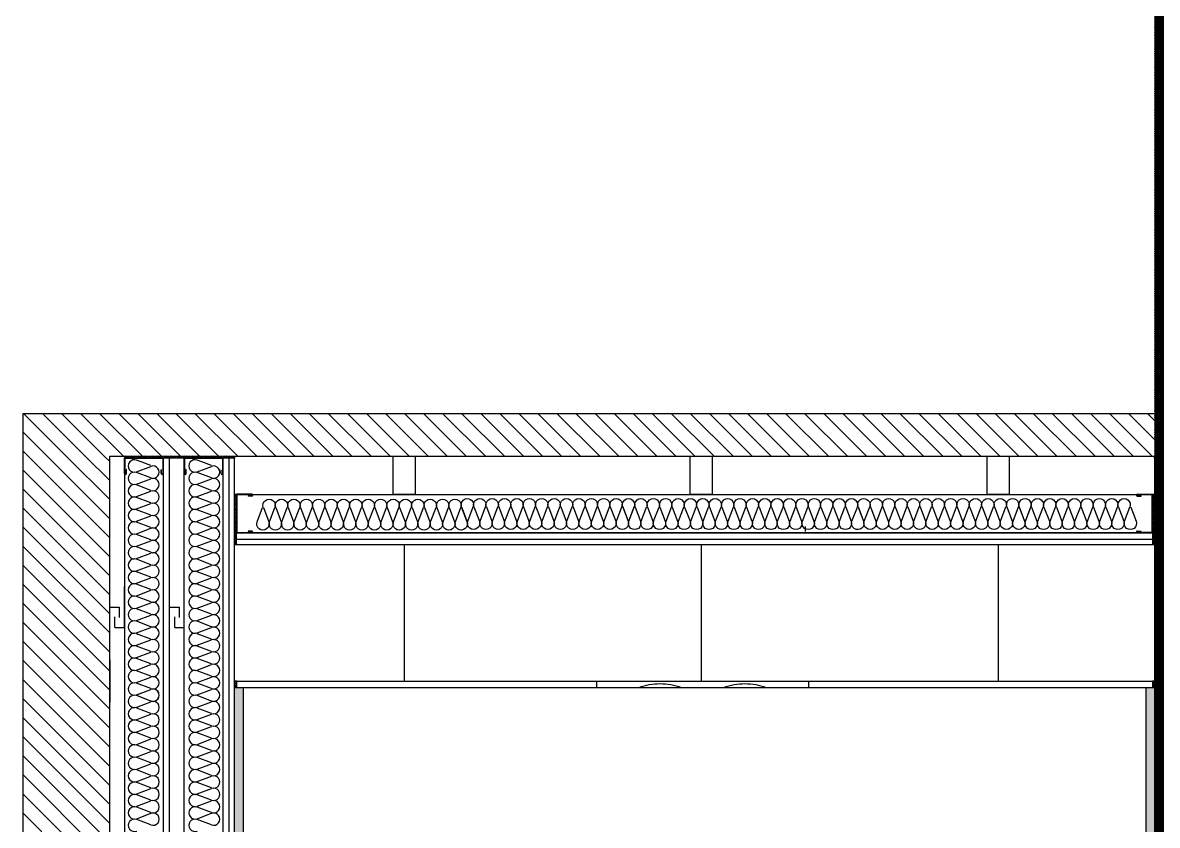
# Model space of a CAD drawing. Header units: millimetres. Extents: x 10 to 76.1, y 10 to 63.5.
# Drawn here: x 10 to 12.674, y 12.39 to 14.282 of the extents above; entities that cross this region are included whole.
import ezdxf

# ---------------------------------------------------------------- set-up
doc = ezdxf.new("R2010")
doc.units = ezdxf.units.MM
doc.linetypes.add('CONTINUA', pattern=[0])
doc.linetypes.add('LÍNEAS_OCULTAS', pattern=[9.525, 6.35, -3.175])
for name, color, linetype in [('CUATRO', 1, 'CONTINUA'), ('durlok', 3, 'Continuous'), ('lana de vidrio', 2, 'Continuous'), ('PERFILES', 2, 'Continuous'), ('Relleno', 9, 'Continuous')]:
    doc.layers.add(name, color=color, linetype=linetype)
pattern_1 = [(45, (-5, -61.920988), (-0.02245064, 0.02245064), [])]
pattern_2 = [(135, (0, -13.7664086), (-0.00224506403, -0.00224506403), [])]

# ---------------------------------------------------------------- blocks, each defined once
blk = doc.blocks.new('LP1-1')
at = {"layer": 'PERFILES'}
for p, q in [((-0.0964, 0.0391), (-0.0964, -0.0431)), ((0.1114, 0.0388), (0.1114, -0.0431)), ((0.0596, -0.0414), (0.0601, -0.0414)), ((0.0596, -0.0431), (0.0601, -0.0431))]:
    blk.add_line(p, q, dxfattribs=at)
at = {"layer": 'PERFILES', "color": 2}
for p, q in [((-0.0949, -0.0414), (-0.0949, 0.0386)), ((-0.0879, 0.0386), (-0.0879, 0.0185)), ((-0.0879, 0.0185), (-0.0865, 0.0185)), ((-0.0865, 0.0383), (-0.0865, 0.0185)), ((0.1015, 0.0396), (0.1015, 0.0184)), ((0.1015, 0.0184), (0.1032, 0.0184)), ((0.1032, 0.0392), (0.1032, 0.0184)), ((0.1096, -0.0414), (0.1096, 0.0392)), ((-0.0964, -0.0431), (-0.063, -0.0431)), ((-0.0949, -0.0414), (-0.063, -0.0414)), ((-0.063, -0.0414), (0.0596, -0.0414)), ((-0.063, -0.0431), (0.0596, -0.0431)), ((0.0601, -0.0414), (0.1096, -0.0414)), ((0.0601, -0.0431), (0.1114, -0.0431))]:
    blk.add_line(p, q, dxfattribs=at)
for centre, radius, start, end in [((-0.0914, 0.0387), 0.00497, 355.45799, 174.57688), ((-0.0914, 0.0385), 0.00349, 0.9781, 180.22008), ((0.1065, 0.0392), 0.00497, 355.45799, 174.57688), ((0.1064, 0.039), 0.00319, 3.69817, 175.10965)]:
    blk.add_arc(centre, radius, start, end, dxfattribs=at)

msp = doc.modelspace()

# ---------------------------------------------------------------- hatches: boundary and pattern name
h = msp.add_hatch()
h.set_pattern_fill('ANSI31', color=256, scale=0.001, angle=90)
h.set_pattern_definition(pattern_2)
edge = h.paths.add_edge_path()
edge.add_line((12.6675, 10.105), (12.94, 10.105))
edge.add_line((12.6675, 10.105), (12.6675, 10.1))
edge.add_line((12.6675, 23.8664), (12.94, 23.8664))
edge.add_line((12.94, 10.105), (12.94, 10.1))
h = msp.add_hatch()
h.set_pattern_fill('ANSI31', color=256, scale=0.001, angle=90)
h.set_pattern_definition([(135, (0, -10.6114086), (-0.00224506403, -0.00224506403), [])])
edge = h.paths.add_edge_path()
edge.add_line((12.6675, 10.105), (12.94, 10.105))
edge.add_line((12.6675, 10.105), (12.6675, 10.1))
edge.add_line((12.6675, 23.8664), (12.94, 23.8664))
edge.add_line((12.94, 10.105), (12.94, 10.1))
at = {"linetype": 'Continuous', "extrusion": (0, 0, -1)}
h = msp.add_hatch(dxfattribs=at)
h.set_pattern_fill('ANSI31', color=8, scale=0.01, style=0)
h.set_pattern_definition(pattern_1)
h.paths.add_polyline_path([(-10, 13.26), (-10, 13.36), (-19.68, 13.36), (-19.68, 13.26)])
h = msp.add_hatch(dxfattribs=at)
h.set_pattern_fill('ANSI31', color=8, scale=0.01, style=0)
h.set_pattern_definition(pattern_1)
h.paths.add_polyline_path([(-10, 10.1), (-10, 13.26), (-10.205, 13.26), (-10.205, 10.1)])
h.paths.add_polyline_path([(-19.68, 13.26), (-19.68, 10.1), (-19.475, 10.1), (-19.475, 13.26)])
h = msp.add_hatch()
h.set_pattern_fill('ANSI31', color=256, scale=0.001, angle=90)
h.set_pattern_definition(pattern_2)
h.paths.add_polyline_path([(10.24, 13.26), (10.24, 13.255), (10.4992, 13.255), (10.4992, 13.26)])
h = msp.add_hatch()
h.set_pattern_fill('ANSI31', color=256, scale=0.001, angle=90)
h.set_pattern_definition([(135, (-2e-15, -10.7514085), (-0.00224506403, -0.00224506403), [])])
h.paths.add_polyline_path([(10.4992, 13.0516), (10.5042, 13.0516), (10.5043, 13.17), (10.4993, 13.17)])
h = msp.add_hatch()
h.set_pattern_fill('ANSI31', color=256, scale=0.001, angle=90)
h.set_pattern_definition([(135, (2.1632733, -10.7514085), (-0.00224506403, -0.00224506403), [])])
h.paths.add_polyline_path([(12.6625, 13.0516), (12.6675, 13.0516), (12.6675, 13.17), (12.6625, 13.17)])
h = msp.add_hatch()
h.set_pattern_fill('ANSI31', color=256, scale=0.001, angle=90)
h.set_pattern_definition([(135, (4e-15, -11.1864086), (-0.00224506403, -0.00224506403), [])])
h.paths.add_polyline_path([(10.4993, 12.715), (10.5043, 12.715), (10.5043, 12.73), (10.4993, 12.73)])
h = msp.add_hatch()
h.set_pattern_fill('ANSI31', color=256, scale=0.001, angle=90)
h.set_pattern_definition([(135, (2.1632404, -11.1864086), (-0.00224506403, -0.00224506403), [])])
h.paths.add_polyline_path([(12.6625, 12.715), (12.6675, 12.715), (12.6675, 12.73), (12.6625, 12.73)])
at = {"layer": 'Relleno'}
h = msp.add_hatch(dxfattribs=at)
h.set_pattern_fill('DOTS', color=256, scale=0.005, angle=90)
h.paths.add_polyline_path([(12.6675, 10.155), (12.6475, 10.155), (12.6475, 12.715), (12.6675, 12.715)])
h.paths.add_polyline_path([(12.96, 10.155), (12.94, 10.155), (12.94, 12.715), (12.96, 12.715)])
h.paths.add_polyline_path([(19.1807, 10.155), (19.1607, 10.155), (19.1607, 12.715), (19.1807, 12.715)])
h.paths.add_polyline_path([(36.6306, 10.155), (36.6506, 10.155), (36.6506, 12.7366), (36.6306, 12.7366)])
h.paths.add_polyline_path([(42.8514, 10.155), (42.8714, 10.155), (42.8714, 11.1), (42.8514, 11.1)])
h.paths.add_polyline_path([(43.1439, 10.155), (43.1639, 10.155), (43.1639, 11.1), (43.1439, 11.1)])
h.paths.add_polyline_path([(43.1439, 12.1), (43.1639, 12.1), (43.1639, 12.7366), (43.1439, 12.7366)])
h.paths.add_polyline_path([(42.8514, 12.1), (42.8714, 12.1), (42.8714, 12.7366), (42.8514, 12.7366)])
h.paths.add_polyline_path([(45.2921, 10.155), (45.3121, 10.155), (45.3121, 12.7366), (45.2921, 12.7366)])
h.paths.add_polyline_path([(36.8806, 25.5073), (36.9006, 25.5073), (36.9006, 22.9473), (36.8806, 22.9473)])
h.paths.add_polyline_path([(44.119, 23.9523), (44.139, 23.9523), (44.139, 22.9473), (44.119, 22.9473)])
h.paths.add_polyline_path([(44.1192, 24.8923), (44.1392, 24.8923), (44.1392, 25.1489), (44.1192, 25.1489)])
h.paths.add_polyline_path([(12.6675, 23.9214), (12.6475, 23.9214), (12.6475, 24.8664), (12.6675, 24.8664)])
h.paths.add_polyline_path([(12.6475, 25.8664), (12.6675, 25.8664), (12.6675, 26.4814), (12.6475, 26.4814)])
h = msp.add_hatch(dxfattribs=at)
h.set_pattern_fill('DOTS', color=256, scale=0.005, angle=90)
h.paths.add_polyline_path([(10.5192, 10.155), (10.4992, 10.155), (10.4992, 12.715), (10.5192, 12.715)])

# ---------------------------------------------------------------- linework, layer by layer
at = {"linetype": 'Continuous', "extrusion": (0, 1, 0)}
for p, q in [((10, 13.36), (10, 13.26)), ((19.68, 13.36), (10, 13.36)), ((10, 13.26), (10, 10.1)), ((10.205, 10.1), (10.205, 13.26)), ((10.205, 13.26), (19.475, 13.26)), ((10.205, 12.78), (10.205, 12.68))]:
    msp.add_line(p, q, dxfattribs=at)
at = {"linetype": 'Continuous', "extrusion": (-9.75795e-32, -4.64758e-31, -1)}
msp.add_line((19.68, 13.36), (10, 13.36), dxfattribs=at)
at = {"linetype": 'Continuous', "extrusion": (-3.06946e-32, 4.74621e-31, -1)}
msp.add_line((10.205, 10.1), (10.205, 13.26), dxfattribs=at)
for p, q in [((10.24, 13.26), (10.24, 13.255)), ((10.4992, 13.255), (10.24, 13.255)), ((10.4992, 13.26), (10.4992, 13.255)), ((12.6675, 13.255), (12.6675, 13.26)), ((12.6675, 13.255), (12.695, 13.255)), ((12.9125, 13.255), (12.6675, 13.255)), ((10.8988, 13.0516), (10.8988, 12.73)), ((11.5988, 13.0516), (11.5988, 12.73)), ((12.2988, 13.0516), (12.2988, 12.73)), ((10.4992, 12.73), (12.6675, 12.73)), ((10.4992, 12.715), (12.6675, 12.715))]:
    msp.add_line(p, q)
at = {"color": 3}
for p, q in [((10.8418, 13.26), (10.9558, 13.26)), ((11.5418, 13.26), (11.6558, 13.26)), ((12.2418, 13.26), (12.3558, 13.26)), ((10.24, 12.8564), (10.24, 12.9524)), ((10.3809, 12.8564), (10.3809, 12.9524)), ((10.205, 12.8084), (10.205, 12.9044)), ((10.205, 12.9044), (10.2275, 12.9044)), ((10.2275, 12.9044), (10.2275, 12.8794)), ((10.3459, 12.8084), (10.3459, 12.9044)), ((10.3459, 12.9044), (10.3684, 12.9044)), ((10.3684, 12.9044), (10.3684, 12.8794)), ((10.2175, 12.8564), (10.2175, 12.8814)), ((10.3584, 12.8564), (10.3584, 12.8814)), ((10.2175, 12.8564), (10.24, 12.8564)), ((10.3584, 12.8564), (10.3809, 12.8564))]:
    msp.add_line(p, q, dxfattribs=at)
at = {"color": 3, "linetype": 'LÍNEAS_OCULTAS', "extrusion": (0, 1, 0)}
for p, q in [((11.352, 12.73), (11.352, 12.715)), ((11.852, 12.73), (11.852, 12.715))]:
    msp.add_line(p, q, dxfattribs=at)
at = {"color": 3}
for points in [[(10.8728, 13.26), (10.9247, 13.26), (10.9247, 13.17), (10.8728, 13.17)], [(11.5728, 13.26), (11.6247, 13.26), (11.6247, 13.17), (11.5728, 13.17)], [(12.2728, 13.26), (12.3247, 13.26), (12.3247, 13.17), (12.2728, 13.17)]]:
    msp.add_lwpolyline(points, close=True, dxfattribs=at)
for points in [[(10.4992, 13.0516), (10.5042, 13.0516), (10.5043, 13.17), (10.4993, 13.17)], [(12.6625, 13.0516), (12.6675, 13.0516), (12.6675, 13.17), (12.6625, 13.17)], [(10.4993, 12.715), (10.5043, 12.715), (10.5043, 12.73), (10.4993, 12.73)], [(12.6625, 12.715), (12.6675, 12.715), (12.6675, 12.73), (12.6625, 12.73)]]:
    msp.add_lwpolyline(points, close=True)
at = {"color": 1}
for points in [[(10.5192, 10.155), (10.4992, 10.155), (10.4992, 12.715), (10.5192, 12.715)], [(12.6675, 10.155), (12.6475, 10.155), (12.6475, 12.715), (12.6675, 12.715)]]:
    msp.add_lwpolyline(points, close=True, dxfattribs=at)
at = {"color": 3, "linetype": 'LÍNEAS_OCULTAS', "extrusion": (0, 0, -1)}
for centre in [(-11.502, 12.5766), (-11.702, 12.5766)]:
    msp.add_arc(centre, 0.1472, 70.1363, 109.8637, dxfattribs=at)
at = {"layer": 'CUATRO', "color": 1}
msp.add_line((11.8441, 13.0944), (11.8441, 13.0824), dxfattribs=at)
at = {"layer": 'durlok', "linetype": 'Continuous', "extrusion": (0, 1, 0)}
for p, q in [((10.24, 13.255), (10.24, 10.1057)), ((10.3309, 13.255), (10.3309, 10.1057)), ((10.3459, 10.105), (10.3459, 13.255)), ((10.3809, 10.1057), (10.3809, 13.255)), ((10.4717, 13.255), (10.4717, 10.1058)), ((10.4993, 10.105), (10.4992, 13.255)), ((12.6675, 13.255), (12.6675, 12.1))]:
    msp.add_line(p, q, dxfattribs=at)
at = {"layer": 'durlok'}
for p, q in [((10.3459, 10.105), (10.3459, 13.255)), ((10.4867, 10.105), (10.4867, 13.255)), ((10.5042, 13.17), (12.6625, 13.17)), ((10.5042, 13.0791), (12.6625, 13.0791)), ((10.5042, 13.0641), (12.6625, 13.0641))]:
    msp.add_line(p, q, dxfattribs=at)
at = {"layer": 'durlok', "linetype": 'Continuous', "extrusion": (1, -1.83697e-16, 0)}
for p, q in [((12.6625, 13.0791), (10.5042, 13.0791)), ((10.5042, 13.0516), (12.6625, 13.0516))]:
    msp.add_line(p, q, dxfattribs=at)
at = {"layer": 'lana de vidrio', "color": 2}
for p, q in [((10.2792, 13.2464), (10.2684, 13.2505)), ((10.2684, 13.2232), (10.3018, 13.2359)), ((10.3018, 13.2378), (10.2792, 13.2464)), ((10.422, 13.2464), (10.4112, 13.2505)), ((10.4112, 13.2232), (10.4446, 13.2359)), ((10.4446, 13.2378), (10.422, 13.2464)), ((10.3018, 13.2086), (10.2684, 13.2213)), ((10.4446, 13.2086), (10.4112, 13.2213)), ((10.2684, 13.194), (10.3018, 13.2067)), ((10.3018, 13.1794), (10.2684, 13.1921)), ((10.4112, 13.194), (10.4446, 13.2067)), ((10.4446, 13.1794), (10.4112, 13.1921)), ((10.2684, 13.1648), (10.3018, 13.1775)), ((10.3018, 13.1502), (10.2684, 13.1629)), ((10.4112, 13.1648), (10.4446, 13.1775)), ((10.4446, 13.1502), (10.4112, 13.1629)), ((10.2684, 13.1356), (10.3018, 13.1483)), ((10.3018, 13.121), (10.2684, 13.1337)), ((10.4112, 13.1356), (10.4446, 13.1483)), ((10.4446, 13.121), (10.4112, 13.1337)), ((10.2684, 13.1064), (10.3018, 13.1191)), ((10.3018, 13.0918), (10.2684, 13.1045)), ((10.4112, 13.1064), (10.4446, 13.1191)), ((10.4446, 13.0918), (10.4112, 13.1045)), ((10.2684, 13.0772), (10.3018, 13.0899)), ((10.3018, 13.0626), (10.2684, 13.0753)), ((10.4112, 13.0772), (10.4446, 13.0899)), ((10.4446, 13.0626), (10.4112, 13.0753)), ((10.2684, 13.048), (10.3018, 13.0607)), ((10.4112, 13.048), (10.4446, 13.0607)), ((10.3018, 13.0334), (10.2684, 13.0461)), ((10.2684, 13.0188), (10.3018, 13.0315)), ((10.4446, 13.0334), (10.4112, 13.0461)), ((10.4112, 13.0188), (10.4446, 13.0315)), ((10.3018, 13.0042), (10.2684, 13.0169)), ((10.2684, 12.9896), (10.3018, 13.0023)), ((10.4446, 13.0042), (10.4112, 13.0169)), ((10.4112, 12.9896), (10.4446, 13.0023)), ((10.3018, 12.975), (10.2684, 12.9877)), ((10.2684, 12.9604), (10.3018, 12.9731)), ((10.4446, 12.975), (10.4112, 12.9877)), ((10.4112, 12.9604), (10.4446, 12.9731)), ((10.3018, 12.9457), (10.2684, 12.9584)), ((10.2684, 12.9311), (10.3018, 12.9438)), ((10.4446, 12.9457), (10.4112, 12.9584)), ((10.4112, 12.9311), (10.4446, 12.9438)), ((10.3018, 12.9165), (10.2684, 12.9292)), ((10.2684, 12.9019), (10.3018, 12.9146)), ((10.4446, 12.9165), (10.4112, 12.9292)), ((10.4112, 12.9019), (10.4446, 12.9146)), ((10.3018, 12.8873), (10.2684, 12.9)), ((10.4446, 12.8873), (10.4112, 12.9)), ((10.2684, 12.8727), (10.3018, 12.8854)), ((10.3018, 12.8581), (10.2684, 12.8708)), ((10.4112, 12.8727), (10.4446, 12.8854)), ((10.4446, 12.8581), (10.4112, 12.8708)), ((10.2684, 12.8435), (10.3018, 12.8562)), ((10.3018, 12.8289), (10.2684, 12.8416)), ((10.4112, 12.8435), (10.4446, 12.8562)), ((10.4446, 12.8289), (10.4112, 12.8416)), ((10.2684, 12.8143), (10.3018, 12.827)), ((10.3018, 12.7997), (10.2684, 12.8124)), ((10.4112, 12.8143), (10.4446, 12.827)), ((10.4446, 12.7997), (10.4112, 12.8124)), ((10.2684, 12.7851), (10.3018, 12.7978)), ((10.3018, 12.7705), (10.2684, 12.7832)), ((10.4112, 12.7851), (10.4446, 12.7978)), ((10.4446, 12.7705), (10.4112, 12.7832)), ((10.2684, 12.7559), (10.3018, 12.7686)), ((10.3018, 12.7413), (10.2684, 12.754)), ((10.4112, 12.7559), (10.4446, 12.7686)), ((10.4446, 12.7413), (10.4112, 12.754)), ((10.2684, 12.7267), (10.3018, 12.7394)), ((10.4112, 12.7267), (10.4446, 12.7394)), ((10.3018, 12.7121), (10.2684, 12.7248)), ((10.2684, 12.6975), (10.3018, 12.7102)), ((10.2687, 12.6975), (10.3021, 12.7102)), ((10.4446, 12.7121), (10.4112, 12.7248)), ((10.4112, 12.6975), (10.4446, 12.7102)), ((10.4114, 12.6975), (10.4449, 12.7102)), ((10.3018, 12.6829), (10.2684, 12.6956)), ((10.3021, 12.6829), (10.2687, 12.6956)), ((10.2687, 12.6683), (10.3021, 12.681)), ((10.4446, 12.6829), (10.4112, 12.6956)), ((10.4449, 12.6829), (10.4114, 12.6956)), ((10.4114, 12.6683), (10.4449, 12.681)), ((10.3021, 12.6537), (10.2687, 12.6664)), ((10.2687, 12.6391), (10.3021, 12.6518)), ((10.4449, 12.6537), (10.4114, 12.6664)), ((10.4114, 12.6391), (10.4449, 12.6518)), ((10.3021, 12.6245), (10.2687, 12.6372)), ((10.2687, 12.6099), (10.3021, 12.6226)), ((10.4449, 12.6245), (10.4114, 12.6372)), ((10.4114, 12.6099), (10.4449, 12.6226)), ((10.3021, 12.5953), (10.2687, 12.608)), ((10.4449, 12.5953), (10.4114, 12.608)), ((10.2687, 12.5807), (10.3021, 12.5934)), ((10.3021, 12.5661), (10.2687, 12.5788)), ((10.4114, 12.5807), (10.4449, 12.5934)), ((10.4449, 12.5661), (10.4114, 12.5788)), ((10.2687, 12.5515), (10.3021, 12.5642)), ((10.3021, 12.5369), (10.2687, 12.5496)), ((10.4114, 12.5515), (10.4449, 12.5642)), ((10.4449, 12.5369), (10.4114, 12.5496)), ((10.2687, 12.5223), (10.3021, 12.535)), ((10.3021, 12.5077), (10.2687, 12.5204)), ((10.4114, 12.5223), (10.4449, 12.535)), ((10.4449, 12.5077), (10.4114, 12.5204)), ((10.2687, 12.4931), (10.3021, 12.5058)), ((10.3021, 12.4785), (10.2687, 12.4912)), ((10.4114, 12.4931), (10.4449, 12.5058)), ((10.4449, 12.4785), (10.4114, 12.4912)), ((10.2687, 12.4639), (10.3021, 12.4766)), ((10.3021, 12.4493), (10.2687, 12.462)), ((10.4114, 12.4639), (10.4449, 12.4766)), ((10.4449, 12.4493), (10.4114, 12.462)), ((10.2687, 12.4347), (10.3021, 12.4474)), ((10.4114, 12.4347), (10.4449, 12.4474)), ((10.3021, 12.4201), (10.2687, 12.4328)), ((10.2687, 12.4055), (10.3021, 12.4182)), ((10.4449, 12.4201), (10.4114, 12.4328)), ((10.4114, 12.4055), (10.4449, 12.4182)), ((10.3021, 12.3909), (10.2687, 12.4036)), ((10.4449, 12.3909), (10.4114, 12.4036))]:
    msp.add_line(p, q, dxfattribs=at)
at = {"layer": 'lana de vidrio', "color": 2, "extrusion": (-1.22465e-16, 0, -1)}
for p, q in [((10.5525, 13.1055), (10.5652, 13.1389)), ((10.5671, 13.1389), (10.5798, 13.1055)), ((10.5817, 13.1055), (10.5944, 13.1389)), ((10.5963, 13.1389), (10.609, 13.1055)), ((10.6109, 13.1055), (10.6236, 13.1389)), ((10.6255, 13.1389), (10.6382, 13.1055)), ((10.6401, 13.1055), (10.6528, 13.1389)), ((10.6547, 13.1389), (10.6674, 13.1055)), ((10.6693, 13.1055), (10.682, 13.1389)), ((10.6839, 13.1389), (10.6966, 13.1055)), ((10.6985, 13.1055), (10.7112, 13.1389)), ((10.7131, 13.1389), (10.7258, 13.1055)), ((10.7277, 13.1055), (10.7404, 13.1389)), ((10.7423, 13.1389), (10.755, 13.1055)), ((10.7569, 13.1055), (10.7696, 13.1389)), ((10.7715, 13.1389), (10.7842, 13.1055)), ((10.7861, 13.1055), (10.7988, 13.1389)), ((10.8007, 13.1389), (10.8134, 13.1055)), ((10.8153, 13.1055), (10.828, 13.1389)), ((10.8299, 13.1389), (10.8426, 13.1055)), ((10.8445, 13.1055), (10.8572, 13.1389)), ((10.8591, 13.1389), (10.8718, 13.1055)), ((10.8737, 13.1055), (10.8864, 13.1389)), ((10.8883, 13.1389), (10.901, 13.1055)), ((10.9029, 13.1055), (10.9156, 13.1389)), ((10.9175, 13.1389), (10.9302, 13.1055)), ((10.9321, 13.1055), (10.9448, 13.1389)), ((10.9467, 13.1389), (10.9594, 13.1055)), ((10.9613, 13.1055), (10.974, 13.1389)), ((10.9759, 13.1389), (10.9886, 13.1055)), ((10.9905, 13.1055), (11.0032, 13.1389)), ((11.0051, 13.1389), (11.0178, 13.1055)), ((11.0197, 13.1055), (11.0324, 13.1389)), ((11.0343, 13.1402), (11.0429, 13.1176)), ((11.0343, 13.1389), (11.0429, 13.1163)), ((11.0489, 13.1068), (11.0616, 13.1402)), ((11.0635, 13.1402), (11.0762, 13.1068)), ((11.0781, 13.1068), (11.0908, 13.1402)), ((11.0927, 13.1402), (11.1054, 13.1068)), ((11.1073, 13.1068), (11.12, 13.1402)), ((11.1219, 13.1402), (11.1346, 13.1068)), ((11.1365, 13.1068), (11.1492, 13.1402)), ((11.1511, 13.1402), (11.1638, 13.1068)), ((11.1657, 13.1068), (11.1784, 13.1402)), ((11.1803, 13.1402), (11.193, 13.1068)), ((11.1949, 13.1068), (11.2076, 13.1402)), ((11.2095, 13.1402), (11.2222, 13.1068)), ((11.2241, 13.1068), (11.2368, 13.1402)), ((11.2387, 13.1402), (11.2514, 13.1068)), ((11.2533, 13.1068), (11.266, 13.1402)), ((11.2679, 13.1402), (11.2806, 13.1068)), ((11.2825, 13.1068), (11.2952, 13.1402)), ((11.2971, 13.1402), (11.3098, 13.1068)), ((11.3117, 13.1068), (11.3244, 13.1402)), ((11.3263, 13.1402), (11.339, 13.1068)), ((11.3409, 13.1068), (11.3536, 13.1402)), ((11.3555, 13.1402), (11.3682, 13.1068)), ((11.3701, 13.1068), (11.3828, 13.1402)), ((11.3847, 13.1402), (11.3974, 13.1068)), ((11.3993, 13.1068), (11.412, 13.1402)), ((11.4139, 13.1402), (11.4266, 13.1068)), ((11.4139, 13.14), (11.4266, 13.1065)), ((11.4285, 13.1068), (11.4412, 13.1402)), ((11.4285, 13.1065), (11.4412, 13.14)), ((11.4431, 13.14), (11.4558, 13.1065)), ((11.4577, 13.1065), (11.4704, 13.14)), ((11.4723, 13.14), (11.485, 13.1065)), ((11.4869, 13.1065), (11.4996, 13.14)), ((11.5015, 13.14), (11.5142, 13.1065)), ((11.5161, 13.1065), (11.5288, 13.14)), ((11.5307, 13.14), (11.5434, 13.1065)), ((11.5453, 13.1065), (11.558, 13.14)), ((11.5599, 13.14), (11.5726, 13.1065)), ((11.5745, 13.1065), (11.5872, 13.14)), ((11.5891, 13.14), (11.6018, 13.1065)), ((11.6037, 13.1065), (11.6164, 13.14)), ((11.6183, 13.14), (11.631, 13.1065)), ((11.6329, 13.1065), (11.6456, 13.14)), ((11.6475, 13.14), (11.6602, 13.1065)), ((11.6621, 13.1065), (11.6748, 13.14)), ((11.6767, 13.14), (11.6894, 13.1065)), ((11.6913, 13.1065), (11.704, 13.14)), ((11.7059, 13.14), (11.7186, 13.1065)), ((11.7206, 13.1065), (11.7333, 13.14)), ((11.7352, 13.14), (11.7479, 13.1065)), ((11.7498, 13.1065), (11.7625, 13.14)), ((11.7644, 13.14), (11.7771, 13.1065)), ((11.779, 13.1065), (11.7917, 13.14)), ((11.7936, 13.14), (11.8063, 13.1065)), ((11.8082, 13.1065), (11.8209, 13.14)), ((11.8228, 13.14), (11.8355, 13.1065)), ((11.8374, 13.1065), (11.8501, 13.14)), ((11.852, 13.14), (11.8647, 13.1065)), ((11.8666, 13.1065), (11.8793, 13.14)), ((11.8812, 13.14), (11.8939, 13.1065)), ((11.8958, 13.1065), (11.9085, 13.14)), ((11.9104, 13.14), (11.9231, 13.1065)), ((11.925, 13.1065), (11.9377, 13.14)), ((11.9396, 13.14), (11.9523, 13.1065)), ((11.9542, 13.1065), (11.9669, 13.14)), ((11.9687, 13.1402), (11.9773, 13.1176)), ((11.9688, 13.14), (11.9774, 13.1173)), ((11.9833, 13.1068), (11.996, 13.1402)), ((11.9979, 13.1402), (12.0106, 13.1068)), ((12.0125, 13.1068), (12.0252, 13.1402)), ((12.0271, 13.1402), (12.0398, 13.1068)), ((12.0417, 13.1068), (12.0544, 13.1402)), ((12.0563, 13.1402), (12.069, 13.1068)), ((12.0709, 13.1068), (12.0836, 13.1402)), ((12.0855, 13.1402), (12.0982, 13.1068)), ((12.1001, 13.1068), (12.1128, 13.1402)), ((12.1147, 13.1402), (12.1274, 13.1068)), ((12.1293, 13.1068), (12.142, 13.1402)), ((12.1439, 13.1402), (12.1566, 13.1068)), ((12.1585, 13.1068), (12.1712, 13.1402)), ((12.1731, 13.1402), (12.1858, 13.1068)), ((12.1877, 13.1068), (12.2004, 13.1402)), ((12.2023, 13.1402), (12.215, 13.1068)), ((12.2169, 13.1068), (12.2296, 13.1402)), ((12.2315, 13.1402), (12.2442, 13.1068)), ((12.2461, 13.1068), (12.2588, 13.1402)), ((12.2607, 13.1402), (12.2734, 13.1068)), ((12.2753, 13.1068), (12.288, 13.1402)), ((12.2899, 13.1402), (12.3026, 13.1068)), ((12.3045, 13.1068), (12.3172, 13.1402)), ((12.3191, 13.1402), (12.3318, 13.1068)), ((12.3337, 13.1068), (12.3464, 13.1402)), ((12.3483, 13.1402), (12.361, 13.1068)), ((12.3483, 13.14), (12.361, 13.1065)), ((12.3629, 13.1068), (12.3756, 13.1402)), ((12.3629, 13.1065), (12.3756, 13.14)), ((12.3775, 13.14), (12.3902, 13.1065)), ((12.3921, 13.1065), (12.4048, 13.14)), ((12.4067, 13.14), (12.4194, 13.1065)), ((12.4213, 13.1065), (12.434, 13.14)), ((12.4359, 13.14), (12.4486, 13.1065)), ((12.4505, 13.1065), (12.4632, 13.14)), ((12.4651, 13.14), (12.4778, 13.1065)), ((12.4797, 13.1065), (12.4924, 13.14)), ((12.4943, 13.14), (12.507, 13.1065)), ((12.5089, 13.1065), (12.5216, 13.14)), ((12.5236, 13.14), (12.5363, 13.1065)), ((12.5382, 13.1065), (12.5509, 13.14)), ((12.5528, 13.14), (12.5655, 13.1065)), ((12.5674, 13.1065), (12.5801, 13.14)), ((12.582, 13.14), (12.5947, 13.1065)), ((12.5966, 13.1065), (12.6093, 13.14)), ((12.6112, 13.14), (12.6239, 13.1065)), ((11.0429, 13.1176), (11.047, 13.1068)), ((11.0429, 13.1163), (11.047, 13.1055)), ((11.9773, 13.1176), (11.9814, 13.1068)), ((11.9774, 13.1173), (11.9815, 13.1066))]:
    msp.add_line(p, q, dxfattribs=at)
at = {"layer": 'lana de vidrio', "color": 2}
for centre, start, end in [((10.2632, 13.2368), 139.145, 290.7966), ((10.2632, 13.2368), 69.2034, 139.1205), ((10.307, 13.2222), 249.2034, 110.7966), ((10.406, 13.2368), 139.145, 290.7966), ((10.406, 13.2368), 69.2034, 139.1205), ((10.4498, 13.2222), 249.2034, 110.7966), ((10.2632, 13.2076), 69.2034, 290.7966), ((10.406, 13.2076), 69.2034, 290.7966), ((10.2632, 13.1784), 69.2034, 290.7966), ((10.307, 13.193), 249.2034, 110.7966), ((10.406, 13.1784), 69.2034, 290.7966), ((10.4498, 13.193), 249.2034, 110.7966), ((10.2632, 13.1492), 69.2034, 290.7966), ((10.307, 13.1638), 249.2034, 110.7966), ((10.406, 13.1492), 69.2034, 290.7966), ((10.4498, 13.1638), 249.2034, 110.7966), ((10.2632, 13.12), 69.2034, 290.7966), ((10.307, 13.1346), 249.2034, 110.7966), ((10.406, 13.12), 69.2034, 290.7966), ((10.4498, 13.1346), 249.2034, 110.7966), ((10.2632, 13.0908), 69.2034, 290.7966), ((10.307, 13.1054), 249.2034, 110.7966), ((10.406, 13.0908), 69.2034, 290.7966), ((10.4498, 13.1054), 249.2034, 110.7966), ((10.2632, 13.0616), 69.2034, 290.7966), ((10.307, 13.0762), 249.2034, 110.7966), ((10.406, 13.0616), 69.2034, 290.7966), ((10.4498, 13.0762), 249.2034, 110.7966), ((10.307, 13.047), 249.2034, 110.7966), ((10.4498, 13.047), 249.2034, 110.7966), ((10.2632, 13.0324), 69.2034, 290.7966), ((10.307, 13.0178), 249.2034, 110.7966), ((10.406, 13.0324), 69.2034, 290.7966), ((10.4498, 13.0178), 249.2034, 110.7966), ((10.2632, 13.0032), 69.2034, 290.7966), ((10.307, 12.9886), 249.2034, 110.7966), ((10.406, 13.0032), 69.2034, 290.7966), ((10.4498, 12.9886), 249.2034, 110.7966), ((10.2632, 12.974), 69.2034, 290.7966), ((10.307, 12.9594), 249.2034, 110.7966), ((10.406, 12.974), 69.2034, 290.7966), ((10.4498, 12.9594), 249.2034, 110.7966), ((10.2632, 12.9448), 69.2034, 290.7966), ((10.307, 12.9302), 249.2034, 110.7966), ((10.406, 12.9448), 69.2034, 290.7966), ((10.4498, 12.9302), 249.2034, 110.7966), ((10.2632, 12.9156), 69.2034, 290.7966), ((10.307, 12.901), 249.2034, 110.7966), ((10.406, 12.9156), 69.2034, 290.7966), ((10.4498, 12.901), 249.2034, 110.7966), ((10.2632, 12.8864), 69.2034, 290.7966), ((10.406, 12.8864), 69.2034, 290.7966), ((10.2632, 12.8572), 69.2034, 290.7966), ((10.307, 12.8718), 249.2034, 110.7966), ((10.406, 12.8572), 69.2034, 290.7966), ((10.4498, 12.8718), 249.2034, 110.7966), ((10.2632, 12.828), 69.2034, 290.7966), ((10.307, 12.8426), 249.2034, 110.7966), ((10.406, 12.828), 69.2034, 290.7966), ((10.4498, 12.8426), 249.2034, 110.7966), ((10.2632, 12.7988), 69.2034, 290.7966), ((10.307, 12.8134), 249.2034, 110.7966), ((10.406, 12.7988), 69.2034, 290.7966), ((10.4498, 12.8134), 249.2034, 110.7966), ((10.2632, 12.7696), 69.2034, 290.7966), ((10.307, 12.7842), 249.2034, 110.7966), ((10.406, 12.7696), 69.2034, 290.7966), ((10.4498, 12.7842), 249.2034, 110.7966), ((10.2632, 12.7404), 69.2034, 290.7966), ((10.307, 12.755), 249.2034, 110.7966), ((10.406, 12.7404), 69.2034, 290.7966), ((10.4498, 12.755), 249.2034, 110.7966), ((10.307, 12.7258), 249.2034, 110.7966), ((10.4498, 12.7258), 249.2034, 110.7966), ((10.2632, 12.7112), 69.2034, 290.7966), ((10.307, 12.6966), 249.2034, 110.7966), ((10.3073, 12.6966), 249.2034, 110.7966), ((10.406, 12.7112), 69.2034, 290.7966), ((10.4498, 12.6966), 249.2034, 110.7966), ((10.4501, 12.6966), 249.2034, 110.7966), ((10.2635, 12.682), 69.2034, 290.7966), ((10.3073, 12.6674), 249.2034, 110.7966), ((10.4062, 12.682), 69.2034, 290.7966), ((10.4501, 12.6674), 249.2034, 110.7966), ((10.2635, 12.6528), 69.2034, 290.7966), ((10.3073, 12.6382), 249.2034, 110.7966), ((10.4062, 12.6528), 69.2034, 290.7966), ((10.4501, 12.6382), 249.2034, 110.7966), ((10.2635, 12.6236), 69.2034, 290.7966), ((10.3073, 12.609), 249.2034, 110.7966), ((10.4062, 12.6236), 69.2034, 290.7966), ((10.4501, 12.609), 249.2034, 110.7966), ((10.2635, 12.5944), 69.2034, 290.7966), ((10.3073, 12.5798), 249.2034, 110.7966), ((10.4062, 12.5944), 69.2034, 290.7966), ((10.4501, 12.5798), 249.2034, 110.7966), ((10.2635, 12.5652), 69.2034, 290.7966), ((10.4062, 12.5652), 69.2034, 290.7966), ((10.2635, 12.5359), 69.2034, 290.7966), ((10.3073, 12.5506), 249.2034, 110.7966), ((10.4062, 12.5359), 69.2034, 290.7966), ((10.4501, 12.5506), 249.2034, 110.7966), ((10.2635, 12.5067), 69.2034, 290.7966), ((10.3073, 12.5213), 249.2034, 110.7966), ((10.4062, 12.5067), 69.2034, 290.7966), ((10.4501, 12.5213), 249.2034, 110.7966), ((10.2635, 12.4775), 69.2034, 290.7966), ((10.3073, 12.4921), 249.2034, 110.7966), ((10.4062, 12.4775), 69.2034, 290.7966), ((10.4501, 12.4921), 249.2034, 110.7966), ((10.2635, 12.4483), 69.2034, 290.7966), ((10.3073, 12.4629), 249.2034, 110.7966), ((10.4062, 12.4483), 69.2034, 290.7966), ((10.4501, 12.4629), 249.2034, 110.7966), ((10.2635, 12.4191), 69.2034, 290.7966), ((10.3073, 12.4337), 249.2034, 110.7966), ((10.4062, 12.4191), 69.2034, 290.7966), ((10.4501, 12.4337), 249.2034, 110.7966), ((10.3073, 12.4045), 249.2034, 110.7966), ((10.4501, 12.4045), 249.2034, 110.7966), ((10.2635, 12.3899), 69.2034, 290.7966), ((10.4062, 12.3899), 69.2034, 290.7966)]:
    msp.add_arc(centre, 0.0146, start, end, dxfattribs=at)
at = {"layer": 'lana de vidrio', "color": 2, "extrusion": (-1.22465e-16, 0, -1)}
for centre, start, end in [((-10.5807, 13.1441), 339.2034, 200.7966), ((-10.6099, 13.1441), 339.2034, 200.7966), ((-10.6391, 13.1441), 339.2034, 200.7966), ((-10.6683, 13.1441), 339.2034, 200.7966), ((-10.6975, 13.1441), 339.2034, 200.7966), ((-10.7267, 13.1441), 339.2034, 200.7966), ((-10.7559, 13.1441), 339.2034, 200.7966), ((-10.7851, 13.1441), 339.2034, 200.7966), ((-10.8143, 13.1441), 339.2034, 200.7966), ((-10.8436, 13.1441), 339.2034, 200.7966), ((-10.8728, 13.1441), 339.2034, 200.7966), ((-10.902, 13.1441), 339.2034, 200.7966), ((-10.9312, 13.1441), 339.2034, 200.7966), ((-10.9604, 13.1441), 339.2034, 200.7966), ((-10.9896, 13.1441), 339.2034, 200.7966), ((-11.0188, 13.1441), 339.2034, 200.7966), ((-11.0479, 13.1454), 339.2034, 69.7661), ((-11.0479, 13.1454), 69.7858, 200.7966), ((-11.0771, 13.1454), 339.2034, 200.7966), ((-11.1063, 13.1454), 339.2034, 200.7966), ((-11.1355, 13.1454), 339.2034, 200.7966), ((-11.1647, 13.1454), 339.2034, 200.7966), ((-11.1939, 13.1454), 339.2034, 200.7966), ((-11.2231, 13.1454), 339.2034, 200.7966), ((-11.2523, 13.1454), 339.2034, 200.7966), ((-11.2815, 13.1454), 339.2034, 200.7966), ((-11.3108, 13.1454), 339.2034, 200.7966), ((-11.34, 13.1454), 339.2034, 200.7966), ((-11.3692, 13.1454), 339.2034, 200.7966), ((-11.3984, 13.1454), 339.2034, 200.7966), ((-11.4276, 13.1454), 339.2034, 200.7966), ((-11.4276, 13.1452), 339.2034, 200.7966), ((-11.4568, 13.1452), 339.2034, 200.7966), ((-11.486, 13.1452), 339.2034, 200.7966), ((-11.5152, 13.1452), 339.2034, 200.7966), ((-11.5444, 13.1452), 339.2034, 200.7966), ((-11.5736, 13.1452), 339.2034, 200.7966), ((-11.6028, 13.1452), 339.2034, 200.7966), ((-11.632, 13.1452), 339.2034, 200.7966), ((-11.6612, 13.1452), 339.2034, 200.7966), ((-11.6904, 13.1452), 339.2034, 200.7966), ((-11.7196, 13.1452), 339.2034, 200.7966), ((-11.7488, 13.1452), 339.2034, 200.7966), ((-11.778, 13.1452), 339.2034, 200.7966), ((-11.8072, 13.1452), 339.2034, 200.7966), ((-11.8364, 13.1452), 339.2034, 200.7966), ((-11.8656, 13.1452), 339.2034, 200.7966), ((-11.8948, 13.1452), 339.2034, 200.7966), ((-11.924, 13.1452), 339.2034, 200.7966), ((-11.9532, 13.1452), 339.2034, 200.7966), ((-11.9823, 13.1454), 339.2034, 69.7661), ((-11.9823, 13.1454), 69.7858, 200.7966), ((-12.0115, 13.1454), 339.2034, 200.7966), ((-12.0407, 13.1454), 339.2034, 200.7966), ((-12.0699, 13.1454), 339.2034, 200.7966), ((-12.0991, 13.1454), 339.2034, 200.7966), ((-12.1284, 13.1454), 339.2034, 200.7966), ((-12.1576, 13.1454), 339.2034, 200.7966), ((-12.1868, 13.1454), 339.2034, 200.7966), ((-12.216, 13.1454), 339.2034, 200.7966), ((-12.2452, 13.1454), 339.2034, 200.7966), ((-12.2744, 13.1454), 339.2034, 200.7966), ((-12.3036, 13.1454), 339.2034, 200.7966), ((-12.3328, 13.1454), 339.2034, 200.7966), ((-12.362, 13.1454), 339.2034, 200.7966), ((-12.362, 13.1452), 339.2034, 200.7966), ((-12.3912, 13.1452), 339.2034, 200.7966), ((-12.4204, 13.1452), 339.2034, 200.7966), ((-12.4496, 13.1452), 339.2034, 200.7966), ((-12.4788, 13.1452), 339.2034, 200.7966), ((-12.508, 13.1452), 339.2034, 200.7966), ((-12.5372, 13.1452), 339.2034, 200.7966), ((-12.5664, 13.1452), 339.2034, 200.7966), ((-12.5956, 13.1452), 339.2034, 200.7966), ((-10.5661, 13.1003), 159.2034, 20.7966), ((-10.5953, 13.1003), 159.2034, 20.7966), ((-10.6245, 13.1003), 159.2034, 20.7966), ((-10.6537, 13.1003), 159.2034, 20.7966), ((-10.6829, 13.1003), 159.2034, 20.7966), ((-10.7121, 13.1003), 159.2034, 20.7966), ((-10.7413, 13.1003), 159.2034, 20.7966), ((-10.7705, 13.1003), 159.2034, 20.7966), ((-10.7997, 13.1003), 159.2034, 20.7966), ((-10.829, 13.1003), 159.2034, 20.7966), ((-10.8582, 13.1003), 159.2034, 20.7966), ((-10.8874, 13.1003), 159.2034, 20.7966), ((-10.9166, 13.1003), 159.2034, 20.7966), ((-10.9458, 13.1003), 159.2034, 20.7966), ((-10.975, 13.1003), 159.2034, 20.7966), ((-11.0042, 13.1003), 159.2034, 20.7966), ((-11.0334, 13.1003), 229.145, 20.7966), ((-11.0334, 13.1003), 159.2034, 229.1205), ((-11.0625, 13.1016), 159.2034, 20.7966), ((-11.0917, 13.1016), 159.2034, 20.7966), ((-11.1209, 13.1016), 159.2034, 20.7966), ((-11.1501, 13.1016), 159.2034, 20.7966), ((-11.1793, 13.1016), 159.2034, 20.7966), ((-11.2085, 13.1016), 159.2034, 20.7966), ((-11.2377, 13.1016), 159.2034, 20.7966), ((-11.2669, 13.1016), 159.2034, 20.7966), ((-11.2961, 13.1016), 159.2034, 20.7966), ((-11.3254, 13.1016), 159.2034, 20.7966), ((-11.3546, 13.1016), 159.2034, 20.7966), ((-11.3838, 13.1016), 159.2034, 20.7966), ((-11.413, 13.1016), 159.2034, 20.7966), ((-11.4422, 13.1014), 159.2034, 20.7966), ((-11.4714, 13.1014), 159.2034, 20.7966), ((-11.5006, 13.1014), 159.2034, 20.7966), ((-11.5298, 13.1014), 159.2034, 20.7966), ((-11.559, 13.1014), 159.2034, 20.7966), ((-11.5882, 13.1014), 159.2034, 20.7966), ((-11.6174, 13.1014), 159.2034, 20.7966), ((-11.6466, 13.1014), 159.2034, 20.7966), ((-11.6758, 13.1014), 159.2034, 20.7966), ((-11.705, 13.1014), 159.2034, 20.7966), ((-11.7342, 13.1014), 159.2034, 20.7966), ((-11.7634, 13.1014), 159.2034, 20.7966), ((-11.7926, 13.1014), 159.2034, 20.7966), ((-11.8218, 13.1014), 159.2034, 20.7966), ((-11.851, 13.1014), 159.2034, 20.7966), ((-11.8802, 13.1014), 159.2034, 20.7966), ((-11.9094, 13.1014), 159.2034, 20.7966), ((-11.9386, 13.1014), 159.2034, 20.7966), ((-11.9678, 13.1014), 229.145, 20.7966), ((-11.9678, 13.1014), 159.2034, 229.1205), ((-11.9969, 13.1016), 159.2034, 20.7966), ((-12.0261, 13.1016), 159.2034, 20.7966), ((-12.0553, 13.1016), 159.2034, 20.7966), ((-12.0845, 13.1016), 159.2034, 20.7966), ((-12.1138, 13.1016), 159.2034, 20.7966), ((-12.143, 13.1016), 159.2034, 20.7966), ((-12.1722, 13.1016), 159.2034, 20.7966), ((-12.2014, 13.1016), 159.2034, 20.7966), ((-12.2306, 13.1016), 159.2034, 20.7966), ((-12.2598, 13.1016), 159.2034, 20.7966), ((-12.289, 13.1016), 159.2034, 20.7966), ((-12.3182, 13.1016), 159.2034, 20.7966), ((-12.3474, 13.1016), 159.2034, 20.7966), ((-12.3766, 13.1014), 159.2034, 20.7966), ((-12.4058, 13.1014), 159.2034, 20.7966), ((-12.435, 13.1014), 159.2034, 20.7966), ((-12.4642, 13.1014), 159.2034, 20.7966), ((-12.4934, 13.1014), 159.2034, 20.7966), ((-12.5226, 13.1014), 159.2034, 20.7966), ((-12.5518, 13.1014), 159.2034, 20.7966), ((-12.581, 13.1014), 159.2034, 20.7966), ((-12.6102, 13.1014), 159.2034, 20.7966)]:
    msp.add_arc(centre, 0.0146, start, end, dxfattribs=at)

# ---------------------------------------------------------------- block references
at = {"xscale": 0.4373098624145429, "yscale": 0.4373098624145429, "zscale": 0.4373098624145429}
for p, rotation in [((10.2887, 13.2362), 180), ((10.4296, 13.2362), 180), ((10.5231, 13.1279), 270), ((12.6437, 13.1213), 90.00714649100267), ((12.6437, 13.1213), 90.00714649100267)]:
    msp.add_blockref('LP1-1', p, dxfattribs=dict(at, rotation=rotation))

doc.saveas('drawing.dxf')
